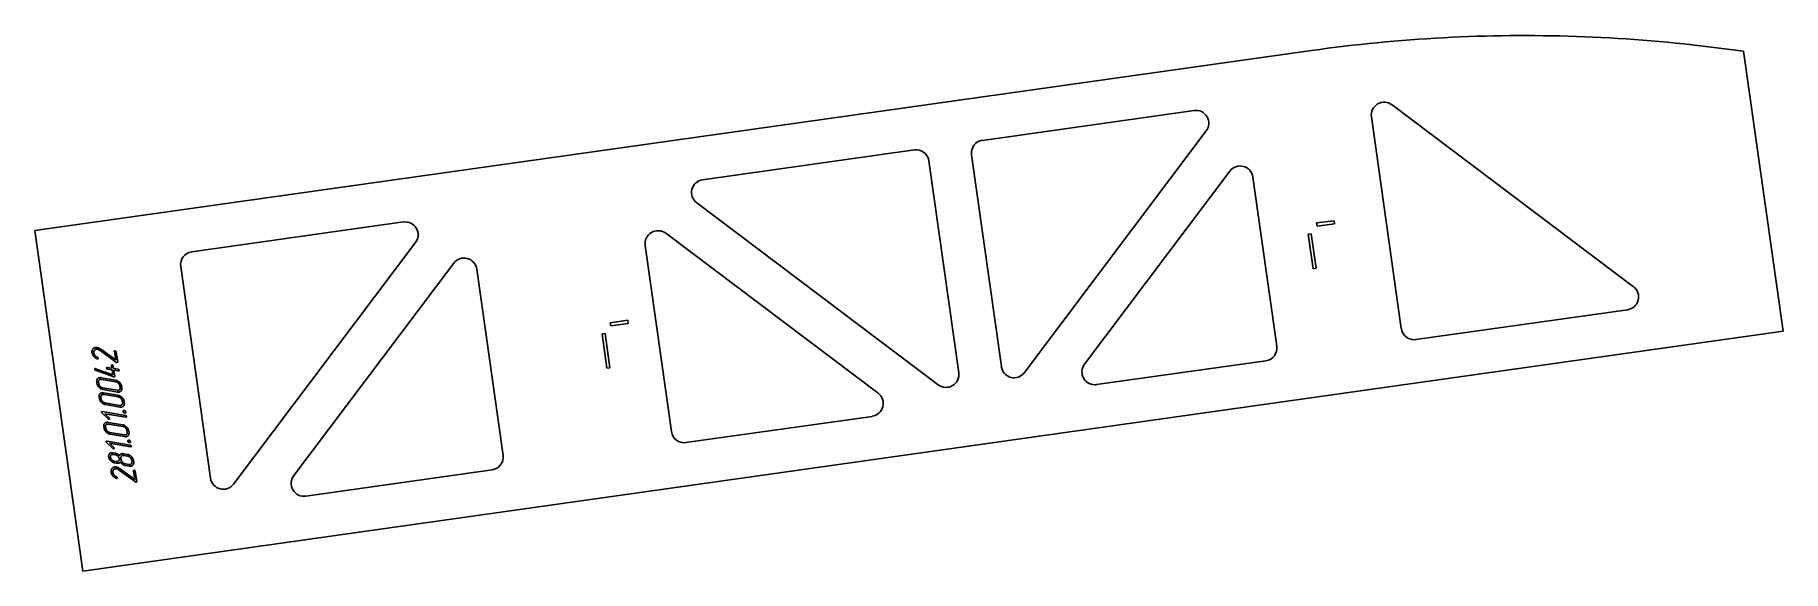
# Model space of a CAD drawing. Header units: millimetres. Extents: x 49 to 2083, y 75 to 699.
import ezdxf

# ---------------------------------------------------------------- set-up
doc = ezdxf.new("R2010")
doc.units = ezdxf.units.MM
doc.linetypes.add('K5LT_BASIC', pattern=[0])
doc.layers.add('Engraving', color=7, linetype='Continuous')

msp = doc.modelspace()

# ---------------------------------------------------------------- linework, layer by layer
at = {"color": 143, "linetype": 'K5LT_BASIC', "lineweight": 25, "true_color": 0x33acca}
for p, q in [((1534.1, 680.5), (48.5, 471)), ((1996.1, 684.9), (2036.7, 679.9)), ((2036.7, 679.9), (2082.7, 353.9)), ((1397.4, 610.7), (1151.1, 576)), ((1908.8, 405.7), (1627.7, 617.3)), ((1603.8, 603.3), (1638.5, 356.9)), ((1199.9, 305.8), (1411.5, 586.9)), ((1071.9, 564.8), (825.5, 530.1)), ((1123.6, 305.7), (1088.8, 552.1)), ((1138.3, 559.1), (1173.1, 312.7)), ((1439, 540.3), (1269.9, 315.7)), ((1493.6, 336.5), (1465.8, 533.3)), ((818.6, 503.3), (1099.7, 291.6)), ((104.4, 74.9), (48.5, 471)), ((477.3, 481), (230.9, 446.2)), ((1029.7, 281.8), (782.5, 467.9)), ((1560.2, 482.5), (1539.9, 479.9)), ((1539.9, 479.9), (1540.4, 476.1)), ((1540.4, 476.1), (1560.7, 479)), ((1560.7, 479), (1560.2, 482.5)), ((279.7, 176), (491.3, 457.1)), ((758.6, 453.8), (789.2, 237.1)), ((1533.7, 467.3), (1530.3, 466.8)), ((1530.3, 466.8), (1535.9, 426.7)), ((1539.4, 427.2), (1533.7, 467.3)), ((218.2, 429.3), (252.9, 182.9)), ((535.8, 433.1), (349.7, 185.9)), ((1535.9, 426.7), (1539.4, 427.2)), ((593.2, 209.5), (562.7, 426.2)), ((738.3, 366.6), (718, 363.7)), ((738.8, 363.1), (738.3, 366.6)), ((1655.5, 344.2), (1901.8, 378.9)), ((2082.7, 353.9), (104.4, 74.9)), ((711.9, 351.4), (708.4, 350.9)), ((708.4, 350.9), (714.1, 310.8)), ((717.5, 311.3), (711.9, 351.4)), ((718, 363.7), (718.5, 360.2)), ((718.5, 360.2), (738.8, 363.1)), ((714.1, 310.8), (717.5, 311.3)), ((1284, 291.8), (1480.8, 319.5)), ((806.1, 224.4), (1022.7, 254.9)), ((363.8, 162), (580.5, 192.6))]:
    msp.add_line(p, q, dxfattribs=at)
for centre, start, end in [((1399.5, 595.9), 323.0266, 98.0266), ((1618.6, 605.4), 53.0266, 188.0266), ((1153.2, 561.2), 98.0266, 188.0266), ((1074, 550), 8.0266, 98.0266), ((827.6, 515.2), 98.0266, 233.0266), ((1451, 531.2), 8.0266, 143.0266), ((479.4, 466.1), 323.0266, 98.0266), ((773.5, 455.9), 53.0266, 188.0266), ((233, 431.4), 98.0266, 188.0266), ((547.8, 424.1), 8.0266, 143.0266), ((1899.7, 393.8), 278.0266, 53.0266), ((1653.4, 359), 188.0266, 278.0266), ((1478.8, 334.4), 278.0266, 8.0266), ((1108.7, 303.6), 233.0266, 8.0266), ((1187.9, 314.8), 188.0266, 323.0266), ((1281.9, 306.6), 143.0266, 278.0266), ((1020.7, 269.8), 278.0266, 53.0266), ((804, 239.2), 188.0266, 278.0266), ((578.4, 207.4), 278.0266, 8.0266), ((361.7, 176.9), 143.0266, 278.0266), ((267.7, 185), 188.0266, 323.0266)]:
    msp.add_arc(centre, 15, start, end, dxfattribs=at)
msp.add_open_spline([(1534.1, 680.5), (1584.9, 687.7), (1687.5, 697.6), (1842.4, 699.1), (1945.2, 691.1), (1996.1, 684.9)], degree=3, dxfattribs=at)
at = {"layer": 'Engraving', "color": 143, "linetype": 'K5LT_BASIC', "lineweight": 25, "true_color": 0x33acca}
for p, q in [((122.8, 332.4), (123.6, 332)), ((123.6, 332), (124.4, 331.4)), ((124.4, 331.4), (143.4, 317.7)), ((142.5, 320.5), (125.3, 332.9)), ((140.9, 330.4), (142.5, 320.5)), ((144.8, 318.3), (143, 330)), ((118, 309.6), (118.3, 308.9)), ((119.1, 310.3), (118.9, 310.4)), ((119, 308.5), (140.3, 301)), ((139.2, 303.3), (119.1, 310.3)), ((120.8, 321.8), (121.2, 321.7)), ((137.9, 311), (132.7, 311.8)), ((133.1, 309.9), (138.3, 309)), ((137.5, 313.9), (137.9, 311)), ((138.3, 309), (139.2, 303.3)), ((140, 310.6), (139.5, 313.6)), ((145.2, 309.7), (140, 310.6)), ((141.4, 301.8), (140.3, 308.6)), ((140.3, 308.6), (145.5, 307.8)), ((120.4, 295), (120.7, 293)), ((122.4, 294.6), (122.7, 292.7)), ((142.2, 297), (125.6, 299.8)), ((142.5, 295), (125.9, 297.9)), ((127.5, 288), (144.1, 285.2)), ((127.8, 286.1), (144.4, 283.2)), ((140.3, 301), (140.6, 301)), ((147.6, 288.4), (147.3, 290.4)), ((149.7, 288.1), (149.3, 290)), ((123.2, 277.4), (123.5, 275.5)), ((125.2, 277.1), (125.5, 275.1)), ((145, 279.4), (128.4, 282.3)), ((145.3, 277.5), (128.7, 280.3)), ((130.3, 270.5), (146.9, 267.6)), ((130.6, 268.5), (147.2, 265.7)), ((150.4, 270.9), (150.1, 272.8)), ((152.5, 270.5), (152.2, 272.5)), ((126.4, 258.9), (133.6, 251.9)), ((153.8, 255.8), (126.9, 260.4)), ((134.8, 253.1), (129.7, 258)), ((129.7, 258), (154.1, 253.9)), ((150.5, 245.1), (133.9, 247.9)), ((150.8, 243.1), (134.2, 245.9)), ((128.6, 243), (129, 241.1)), ((130.7, 242.7), (131, 240.7)), ((131.9, 224.5), (139.1, 217.6)), ((159.3, 221.4), (132.4, 226)), ((135.8, 236.1), (152.4, 233.3)), ((136.1, 234.1), (152.7, 231.3)), ((155.9, 236.5), (155.6, 238.4)), ((158, 236.1), (157.6, 238.1)), ((134.3, 207.7), (134.4, 207)), ((134.4, 207), (134.6, 206.4)), ((134.6, 206.4), (135.1, 205.3)), ((135.2, 223.7), (159.6, 219.5)), ((140.3, 218.7), (135.2, 223.7)), ((138.2, 212.6), (137.2, 212.5)), ((138.9, 212.6), (138.2, 212.6)), ((139.5, 212.5), (138.9, 212.6)), ((141.6, 212.2), (139.5, 212.5)), ((142, 210.2), (139.9, 210.5)), ((148.6, 206.2), (148.9, 204.2)), ((156, 210.7), (151.8, 211.4)), ((156.3, 208.7), (152.1, 209.4)), ((161.4, 202.1), (161.1, 204.1)), ((163.4, 201.7), (163.1, 203.7)), ((141.1, 202.7), (143.2, 202.3)), ((141.4, 200.7), (143.5, 200.4)), ((145, 193.4), (145.7, 193)), ((145.7, 193), (146.6, 192.4)), ((146.6, 192.4), (165.5, 178.7)), ((164.7, 181.5), (147.5, 193.9)), ((153.7, 199.6), (157.9, 198.9)), ((154, 197.6), (158.2, 196.9)), ((163.1, 191.4), (164.7, 181.5)), ((167, 179.3), (165.1, 191)), ((143, 182.8), (143.4, 182.7))]:
    msp.add_line(p, q, dxfattribs=at)
for points in [[(116.2, 333.5), (114.5, 331.6), (114.9, 328.8)], [(114.9, 328.8), (115.3, 326.8), (116.7, 325)], [(120.9, 334.9), (117.9, 335.4), (116.2, 333.5)], [(117, 328.5), (116.9, 329.5), (117.1, 330.4)], [(118.2, 325.9), (117.3, 327.2), (117, 328.5)], [(117.1, 330.4), (117.4, 331.3), (117.9, 331.9)], [(117.9, 331.9), (119.1, 333.3), (121.2, 332.9)], [(121.3, 323.5), (119.2, 324.6), (118.2, 325.9)], [(122.9, 334.3), (121.9, 334.8), (120.9, 334.9)], [(121.2, 332.9), (122, 332.8), (122.8, 332.4)], [(125.3, 332.9), (123.9, 333.8), (122.9, 334.3)], [(141.1, 331), (140.8, 330.7), (140.9, 330.4)], [(141.8, 331.2), (141.4, 331.2), (141.1, 331)], [(142.5, 330.8), (142.1, 331.1), (141.8, 331.2)], [(143, 330), (142.9, 330.5), (142.5, 330.8)], [(116.7, 325), (118.2, 323.1), (120.8, 321.8)], [(118.2, 310.2), (118, 310), (118, 309.6)], [(118.9, 310.4), (118.4, 310.5), (118.2, 310.2)], [(118.3, 308.9), (118.6, 308.6), (119, 308.5)], [(121.2, 321.7), (121.7, 321.6), (121.9, 321.9)], [(121.8, 323.1), (121.6, 323.3), (121.3, 323.5)], [(122.1, 322.5), (122, 322.9), (121.8, 323.1)], [(121.9, 321.9), (122.1, 322.1), (122.1, 322.5)], [(132, 311.7), (131.8, 311.4), (131.9, 311)], [(131.9, 311), (131.9, 310.6), (132.3, 310.3)], [(132.7, 311.8), (132.3, 311.9), (132, 311.7)], [(132.3, 310.3), (132.7, 309.9), (133.1, 309.9)], [(137.7, 314.5), (137.4, 314.3), (137.5, 313.9)], [(138.4, 314.7), (138, 314.8), (137.7, 314.5)], [(139.1, 314.4), (138.7, 314.7), (138.4, 314.7)], [(139.5, 313.6), (139.5, 314), (139.1, 314.4)], [(143.4, 317.7), (143.6, 317.5), (143.9, 317.5)], [(143.9, 317.5), (144.3, 317.4), (144.6, 317.6)], [(144.6, 317.6), (144.9, 317.9), (144.8, 318.3)], [(146, 309.3), (145.7, 309.6), (145.2, 309.7)], [(145.5, 307.8), (146.1, 307.7), (146.3, 307.9)], [(146.4, 308.6), (146.3, 309), (146, 309.3)], [(146.3, 307.9), (146.4, 308.4), (146.4, 308.6)], [(121.5, 298.8), (120, 297.4), (120.4, 295)], [(120.7, 293), (121.1, 290.5), (123.2, 288.5)], [(125.6, 299.8), (123, 300.3), (121.5, 298.8)], [(123.2, 297.2), (122.2, 296.3), (122.4, 294.6)], [(122.7, 292.7), (123, 291), (124.4, 289.7)], [(125.9, 297.9), (124.2, 298.2), (123.2, 297.2)], [(123.2, 288.5), (125.3, 286.5), (127.8, 286.1)], [(124.4, 289.7), (125.8, 288.3), (127.5, 288)], [(140.6, 301), (141, 300.9), (141.3, 301.1)], [(141.3, 301.1), (141.5, 301.3), (141.4, 301.8)], [(146.8, 294.5), (144.7, 296.6), (142.2, 297)], [(145.7, 293.4), (144.3, 294.7), (142.5, 295)], [(144.1, 285.2), (145.8, 284.9), (146.8, 285.9)], [(147.3, 290.4), (147, 292), (145.7, 293.4)], [(149.3, 290), (149, 292.5), (146.8, 294.5)], [(146.8, 285.9), (147.8, 286.9), (147.6, 288.4)], [(148.5, 284.3), (150, 285.8), (149.7, 288.1)], [(124.3, 281.3), (122.8, 279.8), (123.2, 277.4)], [(123.5, 275.5), (123.9, 273), (126, 271)], [(128.4, 282.3), (125.8, 282.7), (124.3, 281.3)], [(126, 279.7), (125, 278.7), (125.2, 277.1)], [(125.5, 275.1), (125.8, 273.5), (127.2, 272.1)], [(128.7, 280.3), (127, 280.6), (126, 279.7)], [(126, 271), (128.1, 268.9), (130.6, 268.5)], [(127.2, 272.1), (128.6, 270.8), (130.3, 270.5)], [(144.4, 283.2), (147, 282.8), (148.5, 284.3)], [(149.7, 277), (147.5, 279), (145, 279.4)], [(148.5, 275.8), (147.1, 277.2), (145.3, 277.5)], [(146.9, 267.6), (148.6, 267.4), (149.6, 268.3)], [(147.2, 265.7), (149.8, 265.2), (151.3, 266.7)], [(150.1, 272.8), (149.8, 274.4), (148.5, 275.8)], [(149.6, 268.3), (150.6, 269.3), (150.4, 270.9)], [(152.2, 272.5), (151.8, 274.9), (149.7, 277)], [(151.3, 266.7), (152.8, 268.2), (152.5, 270.5)], [(126.2, 260.2), (126, 260), (126, 259.6)], [(126, 259.6), (126.1, 259.2), (126.4, 258.9)], [(126.9, 260.4), (126.4, 260.5), (126.2, 260.2)], [(129.8, 246.9), (128.3, 245.5), (128.6, 243)], [(133.9, 247.9), (131.3, 248.3), (129.8, 246.9)], [(131.5, 245.3), (130.5, 244.3), (130.7, 242.7)], [(134.2, 245.9), (132.5, 246.2), (131.5, 245.3)], [(133.6, 251.9), (134.2, 251.6), (134.3, 251.5)], [(134.3, 251.5), (134.8, 251.5), (135, 251.7)], [(135.2, 252.3), (135.2, 252.7), (134.8, 253.1)], [(135, 251.7), (135.3, 251.9), (135.2, 252.3)], [(155.1, 242.6), (153, 244.6), (150.5, 245.1)], [(151.4, 261.4), (151, 261), (151, 260.5)], [(151, 260.5), (151.2, 259.8), (151.8, 259.3)], [(152.4, 261.7), (151.8, 261.8), (151.4, 261.4)], [(151.8, 259.3), (152.5, 258.8), (152.8, 258.8)], [(153.5, 261.2), (152.9, 261.6), (152.4, 261.7)], [(152.8, 258.8), (153.4, 258.7), (153.9, 259)], [(154.1, 260), (154, 260.7), (153.5, 261.2)], [(154.6, 255.4), (154.3, 255.7), (153.8, 255.8)], [(153.9, 259), (154.3, 259.3), (154.1, 260)], [(154.1, 253.9), (154.7, 253.8), (154.9, 254)], [(155, 254.7), (154.9, 255.1), (154.6, 255.4)], [(154.9, 254), (155, 254.5), (155, 254.7)], [(129, 241.1), (129.3, 238.6), (131.5, 236.6)], [(131, 240.7), (131.3, 239.1), (132.7, 237.7)], [(131.5, 236.6), (133.6, 234.5), (136.1, 234.1)], [(131.7, 225.9), (131.4, 225.6), (131.5, 225.2)], [(131.5, 225.2), (131.6, 224.8), (131.9, 224.5)], [(132.4, 226), (131.9, 226.1), (131.7, 225.9)], [(132.7, 237.7), (134.1, 236.4), (135.8, 236.1)], [(153.9, 241.4), (152.6, 242.8), (150.8, 243.1)], [(152.4, 233.3), (154, 233), (155.1, 233.9)], [(152.7, 231.3), (155.3, 230.8), (156.8, 232.3)], [(155.6, 238.4), (155.3, 240), (153.9, 241.4)], [(157.6, 238.1), (157.2, 240.5), (155.1, 242.6)], [(155.1, 233.9), (156.1, 234.9), (155.9, 236.5)], [(156.9, 227), (156.4, 226.7), (156.5, 226.1)], [(156.5, 226.1), (156.6, 225.4), (157.3, 224.9)], [(156.8, 232.3), (158.3, 233.9), (158, 236.1)], [(157.8, 227.3), (157.3, 227.4), (156.9, 227)], [(157.3, 224.9), (158, 224.5), (158.3, 224.4)], [(159, 226.8), (158.4, 227.2), (157.8, 227.3)], [(158.3, 224.4), (158.9, 224.3), (159.4, 224.6)], [(159.6, 225.6), (159.5, 226.3), (159, 226.8)], [(159.4, 224.6), (159.7, 224.9), (159.6, 225.6)], [(135.4, 211.6), (133.9, 210.1), (134.3, 207.7)], [(135.1, 205.3), (135.7, 204.2), (136.7, 203.2)], [(137.2, 212.5), (136.1, 212.3), (135.4, 211.6)], [(137.1, 209.9), (136.1, 209), (136.4, 207.3)], [(136.4, 207.3), (136.6, 205.7), (138, 204.3)], [(139.9, 210.5), (138.1, 210.8), (137.1, 209.9)], [(138, 204.3), (139.4, 203), (141.1, 202.7)], [(139.1, 217.6), (139.6, 217.2), (139.8, 217.1)], [(139.8, 217.1), (140.2, 217.1), (140.5, 217.3)], [(140.7, 218), (140.6, 218.3), (140.3, 218.7)], [(140.5, 217.3), (140.8, 217.6), (140.7, 218)], [(144.4, 211.2), (143.2, 211.9), (141.6, 212.2)], [(145.1, 208.5), (143.7, 209.9), (142, 210.2)], [(146.8, 209.1), (145.7, 210.4), (144.4, 211.2)], [(146.7, 205.5), (146.5, 207.1), (145.1, 208.5)], [(146, 203), (147, 203.9), (146.7, 205.5)], [(148.7, 211), (147.3, 210.4), (146.8, 209.1)], [(149.4, 208.8), (148.4, 207.8), (148.6, 206.2)], [(151.8, 211.4), (150.1, 211.7), (148.7, 211)], [(148.9, 204.2), (149.2, 202.6), (150.6, 201.2)], [(152.1, 209.4), (150.4, 209.7), (149.4, 208.8)], [(160.6, 208.2), (158.6, 210.2), (156, 210.7)], [(159.4, 207), (158, 208.4), (156.3, 208.7)], [(160.1, 221), (159.8, 221.4), (159.3, 221.4)], [(161.1, 204.1), (160.8, 205.7), (159.4, 207)], [(159.6, 219.5), (160.1, 219.4), (160.3, 219.6)], [(160.5, 220.3), (160.4, 220.7), (160.1, 221)], [(160.3, 219.6), (160.5, 220.1), (160.5, 220.3)], [(163.1, 203.7), (162.7, 206.2), (160.6, 208.2)], [(136.7, 203.2), (139, 201.1), (141.4, 200.7)], [(138.3, 194.5), (136.7, 192.6), (137.1, 189.8)], [(137.1, 189.8), (137.4, 187.8), (138.8, 186)], [(143.1, 195.9), (140.1, 196.4), (138.3, 194.5)], [(138.8, 186), (140.4, 184.1), (143, 182.8)], [(139.2, 189.5), (139.1, 190.5), (139.3, 191.4)], [(140.4, 186.9), (139.4, 188.2), (139.2, 189.5)], [(139.3, 191.4), (139.6, 192.3), (140.1, 192.9)], [(140.1, 192.9), (141.3, 194.3), (143.4, 193.9)], [(143.4, 184.5), (141.4, 185.6), (140.4, 186.9)], [(145.1, 195.3), (144.1, 195.8), (143.1, 195.9)], [(143.2, 202.3), (144.9, 202), (146, 203)], [(143.4, 193.9), (144.2, 193.8), (145, 193.4)], [(144, 184.1), (143.8, 184.3), (143.4, 184.5)], [(143.5, 200.4), (145, 200.1), (146.1, 200.5)], [(144.3, 183.5), (144.1, 183.9), (144, 184.1)], [(144.1, 182.9), (144.3, 183.1), (144.3, 183.5)], [(147.5, 193.9), (146.1, 194.8), (145.1, 195.3)], [(146.1, 200.5), (147.3, 200.9), (148, 201.7)], [(148, 201.7), (149.3, 200), (150.9, 199)], [(150.6, 201.2), (152, 199.9), (153.7, 199.6)], [(150.9, 199), (152.4, 197.9), (154, 197.6)], [(157.9, 198.9), (159.5, 198.6), (160.6, 199.6)], [(158.2, 196.9), (160.8, 196.5), (162.3, 198)], [(160.6, 199.6), (161.6, 200.5), (161.4, 202.1)], [(162.3, 198), (163.8, 199.5), (163.4, 201.7)], [(163.3, 192), (163, 191.7), (163.1, 191.4)], [(164, 192.2), (163.6, 192.2), (163.3, 192)], [(164.7, 191.8), (164.3, 192.1), (164, 192.2)], [(165.1, 191), (165.1, 191.5), (164.7, 191.8)], [(143.4, 182.7), (143.9, 182.6), (144.1, 182.9)], [(165.5, 178.7), (165.8, 178.5), (166.1, 178.5)], [(166.1, 178.5), (166.5, 178.4), (166.8, 178.6)], [(166.8, 178.6), (167.1, 178.9), (167, 179.3)]]:
    msp.add_open_spline(points, degree=2, dxfattribs=at)

doc.saveas('drawing.dxf')
